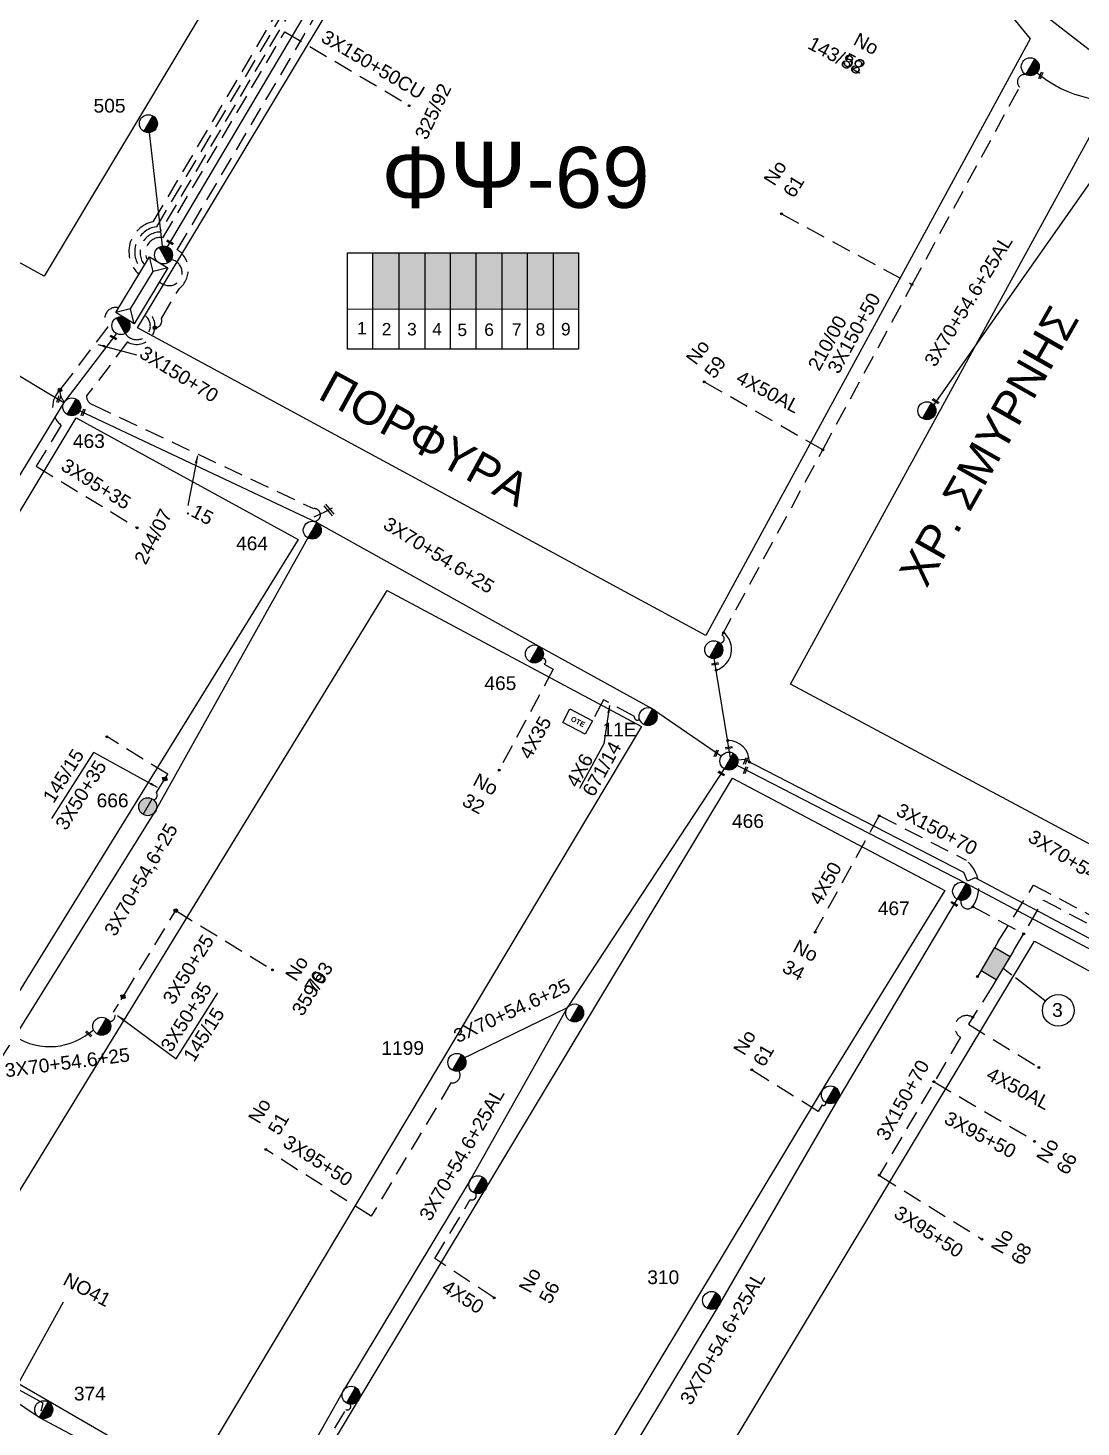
# Model space of a CAD drawing. Header units: millimetres. Extents: x 771 to 3391, y 686 to 1835.
# Drawn here: x 1311.4 to 1449.6, y 1486.2 to 1669.7 of the extents above; entities that cross this region are included whole.
import ezdxf

# ---------------------------------------------------------------- set-up
doc = ezdxf.new("R2010")
doc.units = ezdxf.units.MM
doc.linetypes.add('DASHED', pattern=[19.05, 12.7, -6.35])
for name, color, linetype in [('Link Box 4 Διευθύνσεων', 7, 'Continuous'), ('Pillar OTE', 7, 'Continuous'), ('Άγνωστα', 7, 'Continuous'), ('Γυμνά εναέρια ΧΤ (3Φ)   4x50CU', 7, 'Continuous'), ('Επιγραφές - Σχήματα', 7, 'Continuous'), ('Καλωδια Χ.Τ 3x95+35', 7, 'DASHED'), ('Καλωδια Χ.Τ. 3x50+35', 7, 'Continuous'), ('Καλωδια ΧΤ  3X95+50', 7, 'Continuous'), ('Καλώδια ΧΤ   3x150+50CU', 7, 'DASHED'), ('Καλώδια ΧΤ   3x150+70AL', 7, 'DASHED'), ('Μηχανική τομή', 7, 'Continuous'), ('Στύλος Ξύλινος', 7, 'Continuous'), ('Στύλος Ξύλινος @ 1', 7, 'Continuous'), ('Στύλος ΦΜ', 7, 'Continuous'), ('Στύλος ΦΜ @ 1', 7, 'Continuous'), ('Συνδέσεις', 7, 'Continuous'), ('Συνεστραμμένα ΧΤ   3x70+54.6+25 AL', 7, 'SYN_LINE'), ('Υποσταθμός εναέριος 2 στύλων', 7, 'Continuous'), ('Υποσταθμός πόλεως', 7, 'Continuous'), ('Υπόβαθρο ΔΕΗ', 7, 'Continuous'), ('Υπόγεια Καλώδια Δικτύου ΧΤ   .15', 7, 'DASHED'), ('Υπόγεια καλώδια Παροχών ΧΤ   4x50AL', 7, 'DASHED'), ('Υπόγεια καλώδια Παροχών ΧΤ   4x6', 7, 'DASHED')]:
    doc.layers.add(name, color=color, linetype=linetype)
doc.styles.add('arial', font='arial.ttf')
doc.styles.get("Standard").update_dxf_attribs({"font": 'arial.ttf'})
doc.linetypes.add('SYN_LINE', pattern='A,0.5,-0.0001,["/\\/\\/\\/",Standard,S=0.1,R=0,X=0,Y=-0.05],-0.25', length=0.7501)
doc.dimstyles.new('ISO-25', dxfattribs={"dimtxt": 2.5, "dimasz": 2.5, "dimexe": 1.25, "dimexo": 0.625, "dimtad": 1, "dimtxsty": 'Standard', "dimcen": 2.5, "dimadec": 0, "dimazin": 0, "dimtfac": 1, "dimtmove": 0, "dimatfit": 3, "dimfxl": 1, "dimarcsym": 0})

# ---------------------------------------------------------------- blocks, each defined once
blk = doc.blocks.new('LINK BOX 4 ΑΝΑΧΩΡΗΣΕΩΝ')
at = {"layer": 'Link Box 4 Διευθύνσεων', "ltscale": 40}
blk.add_hatch(color=256, dxfattribs=at).paths.add_polyline_path([(-3.54, 0), (-3.54, -4.67), (3.54, -4.67), (3.54, 0)])
for p, q in [((-3.54, 0), (-5.33, 0)), ((5.33, 0), (3.54, 0)), ((-3.54, -4.67), (-5.33, -4.67)), ((5.33, -4.67), (3.54, -4.67))]:
    blk.add_line(p, q, dxfattribs=at)
blk.add_lwpolyline([(-3.54, -4.67), (-3.54, 0), (3.54, 0), (3.54, -4.67)], close=True, dxfattribs=at)
blk = doc.blocks.new('ΥΠΑΡΧΩΝ ΤΣΙΜΕΝΤΕΝΙΟΣ ΣΤΥΛΟΣ')
at = {"layer": 'Στύλος ΦΜ'}
blk.add_hatch(color=7, dxfattribs=at).paths.add_polyline_path([(-1.29, -2.28, 0.574793), (2.62, 0, 0.268822), (1.3, 2.27)])
at = {"layer": 'Στύλος ΦΜ', "color": 7}
blk.add_line((-1.29, -2.28), (1.3, 2.27), dxfattribs=at)
blk.add_circle((0, 0), 2.62, dxfattribs=at)
at = {"layer": 'Στύλος ΦΜ', "flags": 4}
for tag, p in [('ΑΡΙΘΜΟΣ', (-4.68, 8.05)), ('ΤΥΠΟΣ', (-4.91, 3.03))]:
    blk.add_attdef(tag, p, '', height=4, dxfattribs=at)
blk = doc.blocks.new('ΜΗΧΑΝΙΚΗ ΤΟΜΗ')
at = {"layer": 'Μηχανική τομή', "ltscale": 40}
for p, q in [((-1.89, 0.78), (1.89, 0.78)), ((1.89, 0), (-1.89, 0))]:
    blk.add_line(p, q, dxfattribs=at)
blk = doc.blocks.new('_ΣΥΝΔΕΣΗ')
at = {"layer": 'Συνδέσεις', "linetype": 'SYN_LINE', "ltscale": 40}
blk.add_hatch(color=256, dxfattribs=at).paths.add_polyline_path([(0.5, -0.01, 1), (-0.5, -0.01, 1)])
at = {"layer": 'Συνδέσεις'}
blk.add_circle((0, -0.01), 0.5, dxfattribs=at)
blk = doc.blocks.new('ΥΠΟΣΤΑΘΜΟΣ ΕΝΑΕΡΙΟΣ ΕΠΙ 2 ΣΤΥΛΩΝ')
at = {"layer": 'Υποσταθμός εναέριος 2 στύλων', "linetype": 'Continuous'}
for points in [[(-11.97, -2.11, 0.574793), (-8.45, -0.07, 0.268822), (-9.64, 1.98)], [(9.68, -2.15, 0.574793), (13.19, -0.1, 0.268822), (12.01, 1.95)]]:
    blk.add_hatch(color=256, dxfattribs=at).paths.add_polyline_path(points)
for p, q in [((-11.97, -2.11), (-9.64, 1.98)), ((9.68, -2.15), (12.01, 1.95))]:
    blk.add_line(p, q, dxfattribs=at)
for centre in [(-10.81, -0.07), (10.84, -0.1)]:
    blk.add_circle(centre, 2.36, dxfattribs=at)
at = {"layer": 'Υποσταθμός πόλεως', "linetype": 'Continuous', "ltscale": 40}
blk.add_lwpolyline([(-8.57, 2.82), (8.57, 2.82), (8.57, -2.82), (-8.57, -2.82)], close=True, dxfattribs=at)
for points in [[(-5.75, 0), (-8.57, 2.82)], [(-8.57, -2.82), (-5.75, 0)], [(-5.75, 0), (5.75, 0)], [(5.75, 0), (8.57, 2.82)], [(8.57, -2.82), (5.75, 0)]]:
    blk.add_lwpolyline(points, dxfattribs=at)
at = {"layer": 'Υποσταθμός εναέριος 2 στύλων', "ltscale": 40, "flags": 1}
for tag, p in [('ΜΕΤΑΣΧΗΜΑΤΙΣΜΟΣ', (14.09, 2.51)), ('ΙΣΧΥΣ', (14.07, -0.28)), ('ΑΡΙΘΜΟΣ', (14.19, -3))]:
    blk.add_attdef(tag, p, '', height=1.8, dxfattribs=at)
blk = doc.blocks.new('ΥΠΑΡΧΩΝ ΞΥΛΙΝΟΣ ΣΤΥΛΟΣ')
at = {"layer": 'Στύλος Ξύλινος'}
h = blk.add_hatch(color=7, dxfattribs=at)
h.paths.add_polyline_path([(-2.62, 0, 0.270008), (-1.29, -2.28), (1.3, 2.27, 0.576266)])
h.paths.add_polyline_path([(-1.29, -2.28, 0.574793), (2.62, 0, 0.268822), (1.3, 2.27)])
at = {"layer": 'Στύλος Ξύλινος', "color": 7}
blk.add_line((-1.29, -2.28), (1.3, 2.27), dxfattribs=at)
blk.add_circle((0, 0), 2.62, dxfattribs=at)
at = {"layer": 'Στύλος Ξύλινος', "flags": 4}
for tag, p in [('ΑΡΙΘΜΟΣ', (-4.91, 8.6)), ('ΤΥΠΟΣ', (-4.85, 3.39))]:
    blk.add_attdef(tag, p, '', height=4, dxfattribs=at)
blk = doc.blocks.new('τομή_')
at = {"layer": 'Επιγραφές - Σχήματα'}
for p, q in [((-1.29, -0.22), (0.13, 0.75)), ((-1.08, -0.46), (0.34, 0.51)), ((-0.66, 0.62), (-0.29, -0.37))]:
    blk.add_line(p, q, dxfattribs=at)
blk = doc.blocks.new('PILLAR ΟΤΕ')
at = {"layer": 'Pillar OTE', "ltscale": 40}
blk.add_lwpolyline([(-3.31, 2.02), (3.39, 2.02), (3.39, -1.99), (-3.31, -1.99)], close=True, dxfattribs=at)
at = {"layer": 'Pillar OTE', "insert": (-1.81, 0.71), "char_height": 1.3575, "width": 109.961, "attachment_point": 1}
blk.add_mtext('{\\fArial|b1|i0|c161|p34;OTE}', dxfattribs=at)
blk = doc.blocks.new('TSONTA XT1')
at = {"ltscale": 40}
h = blk.add_hatch(color=256, dxfattribs=at)
h.dxf.hatch_style = 1
h.paths.add_polyline_path([(595.96, 2487.66), (597.07, 2488.77), (595.96, 2489.87), (594.85, 2488.77)])
blk.add_lwpolyline([(594.85, 2488.77), (595.96, 2489.87), (597.07, 2488.77), (595.96, 2487.66)], close=True, dxfattribs=at)

msp = doc.modelspace()

# ---------------------------------------------------------------- hatches: boundary and pattern name
at = {"layer": 'Καλώδια ΧΤ   3x150+50CU', "linetype": 'DASHED', "ltscale": 0.2}
h = msp.add_hatch(color=30, dxfattribs=at)
h.dxf.hatch_style = 1
h.paths.add_polyline_path([(1360.0977, 1640.21971), (1356.65782, 1640.21992), (1356.65736, 1632.85933), (1360.09724, 1632.85599)])
h = msp.add_hatch(color=133, dxfattribs=at)
h.dxf.hatch_style = 1
h.paths.add_polyline_path([(1363.53727, 1640.21949), (1360.0977, 1640.21971), (1360.09724, 1632.85599), (1363.5368, 1632.85265)])
h = msp.add_hatch(color=5, dxfattribs=at)
h.dxf.hatch_style = 1
h.paths.add_polyline_path([(1366.83482, 1640.21929), (1363.53727, 1640.21949), (1363.5368, 1632.85265), (1366.83436, 1632.84945)])
h = msp.add_hatch(color=6, dxfattribs=at)
h.dxf.hatch_style = 1
h.paths.add_polyline_path([(1370.22082, 1640.21908), (1366.83482, 1640.21929), (1366.83436, 1632.84945), (1370.22036, 1632.84616)])
h = msp.add_hatch(color=151, dxfattribs=at)
h.dxf.hatch_style = 1
h.paths.add_polyline_path([(1373.61746, 1640.21886), (1370.22082, 1640.21908), (1370.22036, 1632.84616), (1373.617, 1632.84286)])
h = msp.add_hatch(color=85, dxfattribs=at)
h.dxf.hatch_style = 1
h.paths.add_polyline_path([(1376.95451, 1640.21865), (1373.61746, 1640.21886), (1373.617, 1632.84286), (1376.95405, 1632.83962)])
h = msp.add_hatch(color=1, dxfattribs=at)
h.dxf.hatch_style = 1
h.paths.add_polyline_path([(1380.34289, 1640.21844), (1376.95451, 1640.21865), (1376.95405, 1632.83962), (1380.34243, 1632.83633)])
h = msp.add_hatch(color=2, dxfattribs=at)
h.dxf.hatch_style = 1
h.paths.add_polyline_path([(1383.66299, 1640.21823), (1380.34289, 1640.21844), (1380.34243, 1632.83633), (1383.66253, 1632.83311)])

# ---------------------------------------------------------------- linework, layer by layer
at = {"layer": 'Pillar OTE', "ltscale": 40}
for points in [[(1353.32912, 1627.57984), (1353.32991, 1640.22013), (1383.66299, 1640.21823), (1383.6622, 1627.55048), (1353.32912, 1627.58077)], [(1356.65703, 1627.57745), (1356.65782, 1640.21992)], [(1360.09691, 1627.57401), (1360.0977, 1640.21971)], [(1363.53647, 1627.57058), (1363.53727, 1640.21949)], [(1366.83403, 1627.56729), (1366.83482, 1640.21929)], [(1370.22003, 1627.56391), (1370.22082, 1640.21908)], [(1373.61667, 1627.56051), (1373.61746, 1640.21886)], [(1376.95372, 1627.55718), (1376.95451, 1640.21865)], [(1380.3421, 1627.5538), (1380.34289, 1640.21844)], [(1353.32945, 1632.86257), (1383.66253, 1632.83311)]]:
    msp.add_lwpolyline(points, dxfattribs=at)
at = {"layer": 'Άγνωστα', "color": 6, "linetype": 'Continuous', "ltscale": 0.2}
msp.add_lwpolyline([(1329.03806, 1641.09328), (1327.18951, 1657.15556)], dxfattribs=at)
at = {"layer": 'Άγνωστα', "color": 62, "linetype": 'DASHED', "ltscale": 0.2}
msp.add_lwpolyline([(1410.27692, 1645.32803), (1427.44091, 1636.03729)], dxfattribs=at)
at = {"layer": 'Άγνωστα', "color": 85, "linetype": 'DASHED', "ltscale": 0.2}
for points in [[(1378.86578, 1586.97759, -0.906121828), (1379.11842, 1586.238), (1380.31498, 1585.59847), (1373.26731, 1572.41236)], [(1327.8832, 1568.42376, 0.508272363), (1328.23745, 1569.38308), (1329.16919, 1570.89063)]]:
    msp.add_lwpolyline(points, format="xyb", dxfattribs=at)
for points in [[(1329.49308, 1571.41469), (1329.72536, 1571.79052), (1321.71967, 1576.73844)], [(1324.04452, 1542.90674), (1330.78518, 1553.90884)]]:
    msp.add_lwpolyline(points, dxfattribs=at)
at = {"layer": 'Άγνωστα', "color": 173, "linetype": 'DASHED', "ltscale": 0.2}
msp.add_lwpolyline([(1416.11726, 1528.71466, -0.712393323), (1415.64843, 1528.40944), (1415.10004, 1527.5357), (1415.10004, 1527.5357), (1415.10004, 1527.5357), (1406.44969, 1532.96499)], format="xyb", dxfattribs=at)
at = {"layer": 'Άγνωστα', "color": 5}
msp.add_lwpolyline([(1313.09228, 1488.26815), (1313.37552, 1489.26442), (1309.79062, 1491.24016), (1316.03643, 1502.55584)], dxfattribs=at)
at = {"layer": 'Γυμνά εναέρια ΧΤ (3Φ)   4x50CU', "color": 62, "linetype": 'Continuous', "ltscale": 0.2}
msp.add_arc((1454.0061, 1676.04135), 15.89371, 225.9239339, 282.5961615, dxfattribs=at)
at = {"layer": 'Καλωδια Χ.Τ 3x95+35', "color": 85, "linetype": 'DASHED', "ltscale": 0.2}
msp.add_lwpolyline([(1315.56928, 1622.21117, 0.445125789), (1315.74206, 1617.5798), (1312.46685, 1612.19917), (1325.69948, 1604.14442)], format="xyb", dxfattribs=at)
at = {"layer": 'Καλωδια Χ.Τ. 3x50+35', "color": 85, "linetype": 'DASHED', "ltscale": 0.2}
msp.add_lwpolyline([(1330.78518, 1553.90884), (1343.46271, 1546.14169)], dxfattribs=at)
at = {"layer": 'Καλωδια Χ.Τ. 3x50+35', "color": 85, "linetype": 'DASHED', "ltscale": 0.1}
msp.add_lwpolyline([(1322.06211, 1539.35951, 0.6757425), (1322.6121, 1540.56875), (1323.68487, 1542.32767)], format="xyb", dxfattribs=at)
at = {"layer": 'Καλωδια ΧΤ  3X95+50', "color": 6, "linetype": 'DASHED', "ltscale": 0.2}
msp.add_lwpolyline([(1367.3124, 1533.34228, -0.954074463), (1366.89914, 1531.30417), (1356.44113, 1513.80666), (1356.44113, 1513.80666), (1356.44113, 1513.80666), (1342.59155, 1522.56695)], format="xyb", dxfattribs=at)
at = {"layer": 'Καλωδια ΧΤ  3X95+50', "color": 30, "linetype": 'DASHED', "ltscale": 0.2}
for points in [[(1430.34173, 1531.4235), (1443.46191, 1523.72807)], [(1423.15143, 1519.14232), (1436.60524, 1510.80496)]]:
    msp.add_lwpolyline(points, dxfattribs=at)
at = {"layer": 'Καλώδια ΧΤ   3x150+50CU', "color": 30, "linetype": 'DASHED', "ltscale": 0.2}
for points in [[(1325.94679, 1637.38505, -0.61295473), (1327.83576, 1644.29424), (1347.03405, 1676.7445), (1368.83004, 1713.47858, -0.624417224), (1375.4528, 1716.67532), (1380.74791, 1725.60321), (1348.31098, 1744.13674), (1354.88948, 1755.65026)], [(1438.74191, 1549.83284), (1443.38537, 1557.26417), (1471.64865, 1542.24703), (1490.7922, 1532.07548, -0.370537747), (1491.06001, 1527.77497)]]:
    msp.add_lwpolyline(points, format="xyb", dxfattribs=at)
at = {"layer": 'Καλώδια ΧΤ   3x150+50CU', "color": 5, "linetype": 'DASHED', "ltscale": 0.2}
msp.add_lwpolyline([(1326.32688, 1638.0173, -0.614722169), (1328.28383, 1643.63691), (1347.65379, 1676.37732), (1369.55468, 1713.28819, -0.736270812), (1375.59905, 1715.50981), (1381.74687, 1725.87542), (1415.73434, 1705.7175), (1422.96674, 1717.83433)], format="xyb", dxfattribs=at)
at = {"layer": 'Καλώδια ΧΤ   3x150+50CU', "color": 133, "linetype": 'DASHED', "ltscale": 0.2}
msp.add_lwpolyline([(1423.81499, 1717.52438), (1416.07992, 1704.67503), (1381.99898, 1724.88838), (1375.52399, 1713.97116, 0.967531453), (1370.29247, 1713.11998), (1348.27353, 1676.01013), (1328.70897, 1642.94079, 0.625508357), (1326.68436, 1638.61196)], format="xyb", dxfattribs=at)
at = {"layer": 'Καλώδια ΧΤ   3x150+50CU', "color": 151, "linetype": 'DASHED', "ltscale": 0.2}
msp.add_lwpolyline([(1328.04874, 1630.38312, 0.521641983), (1328.88902, 1631.59628), (1331.25615, 1635.53386, 0.511929817), (1330.98131, 1640.62145), (1349.34549, 1671.68313, 0.765309636), (1352.3368, 1676.73446), (1373.13417, 1711.7855, 0.855052066), (1376.26174, 1714.1431), (1404.55697, 1699.47352, -0.405453464), (1404.66379, 1698.50094), (1407.86911, 1696.83822), (1427.94538, 1685.74415), (1420.49593, 1671.82877)], format="xyb", dxfattribs=at)
at = {"layer": 'Καλώδια ΧΤ   3x150+50CU', "color": 1, "linetype": 'DASHED', "ltscale": 0.2}
msp.add_lwpolyline([(1327.08467, 1639.27784, -0.646004002), (1329.10097, 1642.18867), (1345.09048, 1669.21522), (1361.29432, 1659.62867)], format="xyb", dxfattribs=at)
at = {"layer": 'Καλώδια ΧΤ   3x150+50CU', "color": 62, "linetype": 'DASHED', "ltscale": 0.2}
msp.add_lwpolyline([(1402.19662, 1589.0041, 0.794839814), (1402.48403, 1590.03718), (1415.70619, 1614.35823), (1427.44091, 1636.03729), (1441.53203, 1661.95673, -0.714804111), (1442.36694, 1663.59986)], format="xyb", dxfattribs=at)
at = {"layer": 'Καλώδια ΧΤ   3x150+50CU', "color": 173, "linetype": 'DASHED', "ltscale": 0.2}
msp.add_lwpolyline([(1440.74814, 1548.64009), (1444.70056, 1555.28817), (1470.41468, 1541.62547), (1488.91612, 1531.79509, -0.390319631), (1489.87862, 1528.42751)], format="xyb", dxfattribs=at)
at = {"layer": 'Καλώδια ΧΤ   3x150+50CU', "color": 6, "linetype": 'DASHED', "ltscale": 0.2}
msp.add_lwpolyline([(1361.58962, 1470.66566), (1347.72063, 1479.46239), (1347.72063, 1479.46239), (1347.72063, 1479.46239), (1353.11538, 1488.42866, 0.757277891), (1353.66673, 1489.15322)], format="xyb", dxfattribs=at)
msp.add_arc((1329.88852, 1637.62216), 1.71928, 224.1336105, 80.1717165, dxfattribs=at)
at = {"layer": 'Καλώδια ΧΤ   3x150+50CU', "color": 2, "linetype": 'DASHED', "ltscale": 0.2}
msp.add_arc((1325.66092, 1630.59701), 1.78365, 212.7850509, 52.1435885, dxfattribs=at)
at = {"layer": 'Καλώδια ΧΤ   3x150+50CU', "color": 173, "linetype": 'DASHED', "ltscale": 0.2}
msp.add_arc((1434.70943, 1555.01743), 0.87641, 163.0091098, 318.8617974, dxfattribs=at)
at = {"layer": 'Καλώδια ΧΤ   3x150+70AL', "color": 85, "linetype": 'DASHED', "ltscale": 0.2}
msp.add_lwpolyline([(1323.3185, 1633.01305, 0.747947297), (1321.86423, 1630.49369), (1315.56928, 1622.21117, 0.216711127), (1316.16139, 1620.68655)], format="xyb", dxfattribs=at)
at = {"layer": 'Καλώδια ΧΤ   3x150+70AL', "color": 173, "linetype": 'DASHED', "ltscale": 0.2}
msp.add_lwpolyline([(1423.10308, 1566.39817), (1434.52096, 1560.51375, -0.39924724), (1435.36948, 1554.44086), (1442.07776, 1550.87654)], format="xyb", dxfattribs=at)
at = {"layer": 'Καλώδια ΧΤ   3x150+70AL', "color": 30, "linetype": 'DASHED', "ltscale": 0.2}
msp.add_lwpolyline([(1435.39601, 1539.90181, 1.013803511), (1433.79916, 1537.29279), (1433.79916, 1537.29279), (1433.79916, 1537.29279), (1433.79916, 1537.29279), (1433.79916, 1537.29279), (1423.11905, 1519.16239), (1423.15143, 1519.14232)], format="xyb", dxfattribs=at)
at = {"layer": 'Συνεστραμμένα ΧΤ   3x70+54.6+25 AL', "color": 6, "linetype": 'SYN_LINE', "ltscale": 20}
for points in [[(1329.67491, 1640.98857), (1349.71746, 1674.86626), (1372.58825, 1713.45209)], [(1470.00615, 1538.61571), (1434.5181, 1557.4716), (1403.38328, 1573.51752)], [(1402.76745, 1572.51349), (1382.16986, 1541.14116), (1369.41783, 1518.53201), (1352.77867, 1490.94145), (1342.59893, 1472.90265)], [(1382.16986, 1541.14116), (1368.22951, 1534.3715)]]:
    msp.add_lwpolyline(points, dxfattribs=at)
at = {"layer": 'Συνεστραμμένα ΧΤ   3x70+54.6+25 AL', "color": 62, "linetype": 'SYN_LINE', "ltscale": 20}
for points in [[(1457.83956, 1661.28343), (1428.95266, 1683.67487), (1407.02, 1695.79802), (1372.68172, 1713.61605)], [(1470.12218, 1538.55406), (1469.99781, 1539.99237), (1435.72245, 1558.20391), (1434.71227, 1557.76975), (1434.23178, 1558.88775), (1405.43533, 1573.72854), (1403.38328, 1573.51752)]]:
    msp.add_lwpolyline(points, dxfattribs=at)
at = {"layer": 'Συνεστραμμένα ΧΤ   3x70+54.6+25 AL', "color": 1, "ltscale": 20}
msp.add_lwpolyline([(1430.05395, 1619.92928), (1458.74202, 1660.67641)], dxfattribs=at)
at = {"layer": 'Συνεστραμμένα ΧΤ   3x70+54.6+25 AL', "color": 2, "ltscale": 15}
for points in [[(1265.50843, 1647.03461), (1275.38428, 1643.5794), (1290.72529, 1635.79739), (1316.09165, 1620.57576)], [(1322.98319, 1629.64325), (1316.09165, 1620.57576)]]:
    msp.add_lwpolyline(points, dxfattribs=at)
at = {"layer": 'Συνεστραμμένα ΧΤ   3x70+54.6+25 AL', "color": 2, "ltscale": 20}
msp.add_lwpolyline([(1316.29565, 1620.84419), (1316.09165, 1620.57576), (1298.38273, 1591.48297), (1286.87894, 1572.17764), (1273.18471, 1549.54589), (1259.22435, 1525.12986)], dxfattribs=at)
at = {"layer": 'Συνεστραμμένα ΧΤ   3x70+54.6+25 AL', "color": 85, "linetype": 'SYN_LINE', "ltscale": 20}
for points in [[(1318.17221, 1619.47219), (1349.28621, 1604.84019), (1378.43815, 1588.59997), (1393.3677, 1580.38493)], [(1288.95416, 1505.05184), (1309.68392, 1537.38188), (1328.09021, 1566.89703), (1348.50627, 1603.47206)]]:
    msp.add_lwpolyline(points, dxfattribs=at)
at = {"layer": 'Συνεστραμμένα ΧΤ   3x70+54.6+25 AL', "color": 62, "linetype": 'SYN_LINE', "ltscale": 15}
msp.add_lwpolyline([(1403.60759, 1573.911), (1401.37133, 1587.55042)], dxfattribs=at)
at = {"layer": 'Συνεστραμμένα ΧΤ   3x70+54.6+25 AL', "color": 85, "linetype": 'SYN_LINE', "ltscale": 8}
msp.add_lwpolyline([(1393.3677, 1580.38493), (1402.40967, 1574.18487)], dxfattribs=at)
at = {"layer": 'Συνεστραμμένα ΧΤ   3x70+54.6+25 AL', "color": 173, "linetype": 'SYN_LINE', "ltscale": 20}
msp.add_lwpolyline([(1433.33355, 1555.43564), (1417.54564, 1528.92112), (1401.93686, 1501.92342), (1388.47101, 1479.50699), (1373.05228, 1454.45157)], dxfattribs=at)
at = {"layer": 'Συνεστραμμένα ΧΤ   3x70+54.6+25 AL', "color": 151, "linetype": 'SYN_LINE', "ltscale": 20}
msp.add_lwpolyline([(1371.81122, 1453.94874), (1342.02236, 1471.87564), (1312.86728, 1487.40427), (1288.46484, 1503.79229)], dxfattribs=at)
at = {"layer": 'Συνεστραμμένα ΧΤ   3x70+54.6+25 AL', "color": 85, "linetype": 'SYN_LINE', "ltscale": 8}
msp.add_arc((1314.24143, 1544.59327), 8.53083, 237.7075865, 312.2570884, dxfattribs=at)
at = {"layer": 'Υπόβαθρο ΔΕΗ'}
for points in [[(1282.75226, 1654.03543), (1332.65157, 1735.28065), (1362.16837, 1718.31089), (1313.48691, 1637.14123), (1282.75226, 1654.03543)], [(1325.76263, 1630.35368), (1374.49078, 1711.41011), (1437.0363, 1675.55359), (1442.91252, 1668.29517), (1400.34033, 1589.98721), (1325.76263, 1630.35368)], [(1411.48434, 1583.63505), (1454.58698, 1662.40608), (1527.04956, 1576.23898), (1502.941, 1534.72826), (1411.48434, 1583.63505)], [(1261.38726, 1524.90277), (1317.70395, 1618.55191), (1346.8363, 1602.60117), (1287.21164, 1506.12906), (1261.38726, 1524.90277)], [(1350.37336, 1606.23204), (1348.92568, 1605.51674)], [(1358.539, 1595.90197), (1391.89977, 1578.07141), (1332.59663, 1478.85015), (1298.77731, 1498.3591), (1358.539, 1595.90197)], [(1386.9755, 1575.78883), (1383.75519, 1569.92801)], [(1314.53089, 1565.99524), (1320.02833, 1574.64248)], [(1344.08814, 1471.93386), (1403.87324, 1571.29893), (1431.74304, 1556.53891), (1416.00965, 1531.05788), (1370.91237, 1456.05286), (1344.08814, 1471.93386)], [(1382.71298, 1448.83635), (1443.47759, 1549.89527), (1495.13343, 1521.80768), (1435.34774, 1418.00605), (1382.71493, 1448.83521)], [(1439.38666, 1546.35004), (1440.52922, 1545.47564)], [(1440.99614, 1545.1183), (1444.95951, 1542.08511)], [(1330.81217, 1534.45505), (1336.30961, 1543.1023)]]:
    msp.add_lwpolyline(points, dxfattribs=at)
msp.add_circle((1446.61219, 1540.8203), 2.08113, dxfattribs=at)
for centre, radius, start, end in [((1400.88742, 1588.19173), 2.85088, 286.8447521, 50.9336543), ((1403.20544, 1573.35953), 2.88129, 0.6641826, 89.5988381)]:
    msp.add_arc(centre, radius, start, end, dxfattribs=at)
at = {"layer": 'Υπόγεια Καλώδια Δικτύου ΧΤ   .15', "color": 151, "linetype": 'DASHED', "ltscale": 0.2}
msp.add_lwpolyline([(1327.13215, 1632.48987, -0.933976987), (1324.46095, 1628.52157), (1319.07986, 1621.44124, 0.355273104), (1319.91917, 1620.26838), (1348.85921, 1606.65873, -1), (1348.99536, 1604.97696)], format="xyb", dxfattribs=at)
at = {"layer": 'Υπόγεια καλώδια Παροχών ΧΤ   4x50AL', "color": 62, "ltscale": 0.2}
msp.add_lwpolyline([(1415.70619, 1614.35823), (1400.15945, 1623.28369)], dxfattribs=at)
at = {"layer": 'Υπόγεια καλώδια Παροχών ΧΤ   4x50AL', "color": 173, "ltscale": 0.2}
msp.add_lwpolyline([(1423.10308, 1566.39817), (1414.67567, 1551.12257)], dxfattribs=at)
at = {"layer": 'Υπόγεια καλώδια Παροχών ΧΤ   4x50AL', "color": 30, "ltscale": 0.2}
msp.add_lwpolyline([(1438.02518, 1544.06), (1434.81953, 1538.99008), (1444.04005, 1533.34279)], dxfattribs=at)
at = {"layer": 'Υπόγεια καλώδια Παροχών ΧΤ   4x50AL', "color": 6, "linetype": 'DASHED', "ltscale": 0.2}
msp.add_lwpolyline([(1372.5709, 1503.09935), (1364.78503, 1508.25652), (1364.78503, 1508.25652), (1364.78503, 1508.25652), (1369.43974, 1515.99282, 0.721096009), (1370.14202, 1516.80868)], format="xyb", dxfattribs=at)
at = {"layer": 'Υπόγεια καλώδια Παροχών ΧΤ   4x6', "color": 85, "linetype": 'DASHED', "ltscale": 0.2}
msp.add_lwpolyline([(1391.65699, 1579.01494, -0.746669982), (1390.97773, 1579.39395), (1386.93616, 1581.55408), (1385.47995, 1578.82952)], format="xyb", dxfattribs=at)

# ---------------------------------------------------------------- block references
at = {"layer": 'Link Box 4 Διευθύνσεων', "xscale": 0.4999999999999999, "yscale": 0.4999999999999999, "zscale": 0.4999999999999999, "rotation": 59.26766363347113}
msp.add_blockref('LINK BOX 4 ΑΝΑΧΩΡΗΣΕΩΝ', (1437.38043, 1547.54279), dxfattribs=at)
at = {"layer": 'Pillar OTE', "xscale": 0.5, "yscale": 0.5, "zscale": 0.5, "rotation": 332.1595102470665}
msp.add_blockref('PILLAR ΟΤΕ', (1383.50085, 1578.70611), dxfattribs=at)
at = {"layer": 'Επιγραφές - Σχήματα', "rotation": 275.9596843360779}
msp.add_blockref('τομή_', (1350.7694, 1605.97761), dxfattribs=at)
at = {"layer": 'Μηχανική τομή'}
for p, xscale, yscale, zscale, rotation in [((1444.40549, 1663.44255), 0.249999999999919, 0.249999999999919, 0.249999999999919, 68.45138536945211), ((1329.98245, 1641.50369), 0.2500000000002005, 0.2500000000002005, 0.2500000000002005, 331.5446991727721), ((1322.553, 1629.02824), 0.2500000000002005, 0.2500000000002005, 0.2500000000002005, 331.5446991727721), ((1315.50414, 1620.96537), 0.249999999999919, 0.249999999999919, 0.249999999999919, 68.45138536945211), ((1430.47013, 1620.65903), 0.249999999999919, 0.249999999999919, 0.249999999999919, 327.1645484662421), ((1318.73057, 1619.22323), 0.249999999999919, 0.249999999999919, 0.249999999999919, 68.45138536945211), ((1401.59706, 1586.17285), 0.249999999999919, 0.249999999999919, 0.249999999999919, 9.36315556123286), ((1401.80576, 1574.50914), 0.249999999999919, 0.249999999999919, 0.249999999999919, 68.45138536945211), ((1403.38677, 1575.18318), 0.249999999999919, 0.249999999999919, 0.249999999999919, 9.363155561232862), ((1405.67454, 1573.49883), 0.249999999999919, 0.249999999999919, 0.249999999999919, 68.45138536945211), ((1402.33841, 1571.82548), 0.25, 0.25, 0.25, 327.7252172787099), ((1405.63768, 1572.28247), 0.249999999999919, 0.249999999999919, 0.249999999999919, 68.45138536945211), ((1432.91504, 1554.70492), 0.25, 0.25, 0.25, 327.7252172787099), ((1319.4206, 1537.81453), 0.249999999999919, 0.249999999999919, 0.249999999999919, 136.9027707389124)]:
    msp.add_blockref('ΜΗΧΑΝΙΚΗ ΤΟΜΗ', p, dxfattribs=dict(at, xscale=xscale, yscale=yscale, zscale=zscale, rotation=rotation))
at = {"layer": 'Στύλος Ξύλινος @ 1', "ltscale": 40}
ref = msp.add_blockref('ΥΠΑΡΧΩΝ ΞΥΛΙΝΟΣ ΣΤΥΛΟΣ', (1327.10388, 1567.54069), dxfattribs=dict(at, xscale=0.4499999999998181, yscale=0.4499999999998181, zscale=0.4499999999998181))
ref.add_attrib('ΤΥΠΟΣ', '666', (1320.39031, 1567.46574), dxfattribs={"layer": 'Στύλος Ξύλινος', "height": 1.8, "flags": 4})
at = {"layer": 'Στύλος ΦΜ @ 1', "ltscale": 40, "xscale": 0.4499999999998181, "yscale": 0.4499999999998181, "zscale": 0.4499999999998181}
for p in [(1442.94797, 1664.62433), (1429.37256, 1619.4985), (1401.39839, 1588.13809), (1383.14155, 1540.4756), (1321.0652, 1538.73237), (1416.69829, 1529.73913), (1370.44059, 1517.94798), (1353.78241, 1490.32529)]:
    msp.add_blockref('ΥΠΑΡΧΩΝ ΤΣΙΜΕΝΤΕΝΙΟΣ ΣΤΥΛΟΣ', p, dxfattribs=at)
at = {"layer": 'Στύλος ΦΜ @ 1', "ltscale": 40}
ref = msp.add_blockref('ΥΠΑΡΧΩΝ ΤΣΙΜΕΝΤΕΝΙΟΣ ΣΤΥΛΟΣ', (1327.18725, 1657.15685), dxfattribs=dict(at, xscale=0.4499999999998181, yscale=0.4499999999998181, zscale=0.4499999999998181))
ref.add_attrib('ΤΥΠΟΣ', '505', (1319.9912, 1658.61181), dxfattribs={"layer": 'Στύλος ΦΜ', "height": 1.8, "flags": 4})
ref = msp.add_blockref('ΥΠΑΡΧΩΝ ΤΣΙΜΕΝΤΕΝΙΟΣ ΣΤΥΛΟΣ', (1317.12168, 1620.00465), dxfattribs=dict(at, xscale=0.4499999999998181, yscale=0.4499999999998181, zscale=0.4499999999998181))
ref.add_attrib('ΤΥΠΟΣ', '463', (1317.27422, 1614.60802), dxfattribs={"layer": 'Στύλος ΦΜ', "height": 1.8, "flags": 4})
ref = msp.add_blockref('ΥΠΑΡΧΩΝ ΤΣΙΜΕΝΤΕΝΙΟΣ ΣΤΥΛΟΣ', (1348.70065, 1603.8183), dxfattribs=dict(at, xscale=0.4499999999998181, yscale=0.4499999999998181, zscale=0.4499999999998181))
ref.add_attrib('ΤΥΠΟΣ', '464', (1338.69801, 1601.19042), dxfattribs={"layer": 'Στύλος ΦΜ', "height": 1.8, "flags": 4})
ref = msp.add_blockref('ΥΠΑΡΧΩΝ ΤΣΙΜΕΝΤΕΝΙΟΣ ΣΤΥΛΟΣ', (1377.85259, 1587.57808), dxfattribs=dict(at, xscale=0.4499999999998181, yscale=0.4499999999998181, zscale=0.4499999999998181))
ref.add_attrib('ΤΥΠΟΣ', '465', (1371.29091, 1582.8509), dxfattribs={"layer": 'Στύλος ΦΜ', "height": 1.8, "flags": 4})
ref = msp.add_blockref('ΥΠΑΡΧΩΝ ΤΣΙΜΕΝΤΕΝΙΟΣ ΣΤΥΛΟΣ', (1392.78214, 1579.36304), dxfattribs=dict(at, xscale=0.4499999999998181, yscale=0.4499999999998181, zscale=0.4499999999998181))
ref.add_attrib('ΤΥΠΟΣ', '11Ε', (1386.79347, 1576.75869), dxfattribs={"layer": 'Στύλος ΦΜ', "height": 1.8, "flags": 4})
ref = msp.add_blockref('ΥΠΑΡΧΩΝ ΤΣΙΜΕΝΤΕΝΙΟΣ ΣΤΥΛΟΣ', (1403.38102, 1573.51881), dxfattribs=dict(at, xscale=0.4499999999998181, yscale=0.4499999999998181, zscale=0.4499999999998181))
ref.add_attrib('ΤΥΠΟΣ', '466', (1403.787, 1564.75296), dxfattribs={"layer": 'Στύλος ΦΜ', "height": 1.8, "flags": 4})
ref = msp.add_blockref('ΥΠΑΡΧΩΝ ΤΣΙΜΕΝΤΕΝΙΟΣ ΣΤΥΛΟΣ', (1433.93254, 1556.44971), dxfattribs=dict(at, xscale=0.4499999999998181, yscale=0.4499999999998181, zscale=0.4499999999998181))
ref.add_attrib('ΤΥΠΟΣ', '467', (1422.93006, 1553.30958), dxfattribs={"layer": 'Στύλος ΦΜ', "height": 1.8, "flags": 4})
ref = msp.add_blockref('ΥΠΑΡΧΩΝ ΤΣΙΜΕΝΤΕΝΙΟΣ ΣΤΥΛΟΣ', (1367.68479, 1534.00075), dxfattribs=dict(at, xscale=0.4499999999998181, yscale=0.4499999999998181, zscale=0.4499999999998181))
ref.add_attrib('ΤΥΠΟΣ', '1199', (1357.76887, 1534.97543), dxfattribs={"layer": 'Στύλος ΦΜ', "height": 1.8, "flags": 4})
ref = msp.add_blockref('ΥΠΑΡΧΩΝ ΤΣΙΜΕΝΤΕΝΙΟΣ ΣΤΥΛΟΣ', (1401.10481, 1502.75699), dxfattribs=dict(at, xscale=0.4499999999998181, yscale=0.4499999999998181, zscale=0.4499999999998181))
ref.add_attrib('ΤΥΠΟΣ', '310', (1392.66852, 1504.90724), dxfattribs={"layer": 'Στύλος ΦΜ', "height": 1.8, "flags": 4})
ref = msp.add_blockref('ΥΠΑΡΧΩΝ ΤΣΙΜΕΝΤΕΝΙΟΣ ΣΤΥΛΟΣ', (1313.44832, 1488.42874), dxfattribs=dict(at, xscale=0.4499999999998181, yscale=0.4499999999998181, zscale=0.4499999999998181))
ref.add_attrib('ΤΥΠΟΣ', '374', (1317.4029, 1489.63625), dxfattribs={"layer": 'Στύλος ΦΜ', "height": 1.8, "flags": 4})
at = {"layer": 'Συνδέσεις'}
for p, xscale, yscale, zscale in [((1361.42318, 1659.51707), 0.25, 0.25, 0.25), ((1410.27692, 1645.32803), 0.25, 0.25, 0.25), ((1427.41719, 1636.04542), 0.25, 0.25, 0.25), ((1328.04874, 1630.38312), 0.4777242751394019, 0.4777242751394019, 0.4777242751394019), ((1400.15945, 1623.28369), 0.25, 0.25, 0.25), ((1315.56928, 1622.21117), 0.4777242751394019, 0.4777242751394019, 0.4777242751394019), ((1415.70631, 1614.35349), 0.25, 0.25, 0.25), ((1325.69948, 1604.14442), 0.25, 0.25, 0.25), ((1402.68964, 1590.36967), 0.25, 0.25, 0.25), ((1401.71355, 1585.46317), 0.25, 0.25, 0.25), ((1321.73676, 1576.72789), 0.25, 0.25, 0.25), ((1403.22561, 1576.24075), 0.25, 0.25, 0.25), ((1406.08654, 1573.39293), 0.25, 0.25, 0.25), ((1373.23354, 1572.34917), 0.25, 0.25, 0.25), ((1423.11158, 1566.34103), 0.25, 0.25, 0.25), ((1330.78518, 1553.90884), 0.4777242751394019, 0.4777242751394019, 0.4777242751394019), ((1435.40582, 1554.41795), 0.25, 0.25, 0.25), ((1414.69586, 1551.09608), 0.25, 0.25, 0.25), ((1442.07603, 1550.85064), 0.25, 0.25, 0.25), ((1343.46271, 1546.14169), 0.25, 0.25, 0.25), ((1436.01895, 1545.25274), 0.25, 0.25, 0.25), ((1435.38871, 1539.93206), 0.25, 0.25, 0.25), ((1406.37984, 1533.01134), 0.25, 0.25, 0.25), ((1444.05277, 1533.335), 0.25, 0.25, 0.25), ((1430.2968, 1531.46633), 0.25, 0.25, 0.25), ((1443.49288, 1523.63618), 0.25, 0.25, 0.25), ((1342.59155, 1522.56695), 0.25, 0.25, 0.25), ((1423.12552, 1519.19048), 0.25, 0.25, 0.25), ((1436.58636, 1510.79627), 0.25, 0.25, 0.25), ((1372.5709, 1503.09935), 0.25, 0.25, 0.25)]:
    msp.add_blockref('_ΣΥΝΔΕΣΗ', p, dxfattribs=dict(at, xscale=xscale, yscale=yscale, zscale=zscale))
at = {"layer": 'Συνδέσεις', "xscale": 0.3075184835441075, "yscale": 0.3075184835441075, "zscale": 0.3075184835441075, "rotation": 58.38154195401268}
for p in [(1885.00003, 1013.87914), (1879.51571, 985.31617)]:
    msp.add_blockref('TSONTA XT1', p, dxfattribs=at)
at = {"layer": 'Υποσταθμός εναέριος 2 στύλων', "xscale": 0.5, "yscale": 0.5, "zscale": 0.5, "rotation": 58.98726035968862}
msp.add_blockref('ΥΠΟΣΤΑΘΜΟΣ ΕΝΑΕΡΙΟΣ ΕΠΙ 2 ΣΤΥΛΩΝ', (1326.33857, 1635.30459), dxfattribs=at)

# ---------------------------------------------------------------- texts
at = {"ltscale": 40, "char_height": 4, "attachment_point": 1, "style": 'arial'}
for s, insert, width, rotation in [('{\\H1.083x;ΧΡ. ΣΜΥΡΝΗΣ}', (1425.55569, 1598.24441), 64.8866414, 60.4197634), ('{\\H1.083x;ΠOPΦYPA}', (1351.33847, 1624.97817), 67.4273804, 331.3204795)]:
    msp.add_mtext(s, dxfattribs=dict(at, insert=insert, width=width, rotation=rotation))
at = {"ltscale": 30, "char_height": 1.63441, "width": 11.2572904, "attachment_point": 1}
for s, insert in [('1', (1354.57528, 1631.14117)), ('2', (1357.81375, 1631.0077)), ('3', (1361.14433, 1631.0077)), ('4', (1364.44784, 1631.0077)), ('5', (1367.75135, 1630.92653)), ('6', (1371.27148, 1630.95359)), ('7', (1374.89993, 1630.95359)), ('8', (1378.01388, 1630.98065)), ('9', (1381.34447, 1631.0077))]:
    msp.add_mtext(s, dxfattribs=dict(at, insert=insert))
at = {"layer": 'Άγνωστα', "color": 7, "char_height": 1.8, "attachment_point": 1}
for s, gutter_width, insert, rotation in [('3X150+50CU', 12.5, (1350.62056, 1669.556), 329.3303722), ('143/88', 12.5, (1414.42846, 1668.6871), 332.0897021), ('325/92', 12.5, (1362.08037, 1655.68454), 64.5420398), ('3X150+50', 12.5, (1416.21922, 1625.06428), 61.1402054), ('210/00', 12.5, (1413.65526, 1625.44865), 61.1402054), ('3X150+70', 12.5, (1326.80226, 1628.11734), 328.042606), ('3X95+35', 12.5, (1316.5107, 1613.34911), 327.953492), ('244/07', 12.5, (1325.23283, 1599.98023), 62.6809239), ('.15', 1.71345, (1332.85217, 1607.64085), 332.0897021), ('3X70+54.6+25', 12.5, (1358.80339, 1605.67977), 328.042606), ('4X35', 12.5, (1375.75403, 1574.474), 61.0469438), ('145/15', 12.5, (1313.21186, 1568.83042), 57.7363322), ('671/14', 12.5, (1384.055, 1569.57813), 61.0469438), ('3X50+35', 12.5, (1314.86176, 1565.26959), 57.7363322), ('4X6', 12.5, (1381.90937, 1570.79987), 61.0469438), ('3X150+70', 12.5, (1426.01558, 1568.09877), 332.0897021), ('3X70+54,6+25', 12.5, (1321.27678, 1551.30231), 59.8533125), ('3X70+54,6+25', 12.5, (1443.43621, 1564.63178), 328.042606), ('4X50', 12.5, (1413.83282, 1555.37401), 60.7638621), ('3X50+25', 12.5, (1328.94631, 1542.39886), 57.7363322), ('359/93', 1.82404, (1345.88743, 1540.88869), 57.7363322), ('3X50+35', 12.5, (1328.66925, 1536.17303), 57.7363322), ('3X70+54.6+25', 12.5, (1367.02467, 1538.13943), 24.8157999), ('145/15', 12.5, (1331.64954, 1534.88691), 57.7363322), ('3X70+54.6+25', 12.5, (1308.24569, 1533.81199), 7.3744208), ('3X150+70', 12.5, (1422.61583, 1524.43663), 60.9868747), ('3X95+50', 12.5, (1432.33482, 1527.67435), 332.0897021), ('3X95+50', 12.5, (1345.65688, 1524.58681), 327.5180327), ('3X95+50', 12.5, (1425.87014, 1515.3097), 326.8980617), ('NO41', 12.5, (1316.67342, 1506.50539), 332.0897021), ('4X50', 12.5, (1366.51421, 1505.60255), 327.1224518)]:
    msp.add_mtext_dynamic_manual_height_columns(s, width=1.8, gutter_width=gutter_width, heights=[0.04535], dxfattribs=dict(at, insert=insert, rotation=rotation))
at = {"layer": 'Άγνωστα', "color": 7}
note = msp.add_mtext_dynamic_manual_height_columns('No ', width=1.8, gutter_width=2.04827, heights=[0.04535, 0], dxfattribs=dict(at, insert=(1417.01907, 1670.9882), char_height=1.8, attachment_point=1, rotation=332.0897021))
for column, words in zip(note.columns.linked_columns, ['52']):
    column.text = words
note = msp.add_mtext_dynamic_manual_height_columns('No ', width=1.8, gutter_width=1.97128, heights=[0.04535, 0], dxfattribs=dict(at, insert=(1405.83538, 1646.62753), char_height=1.8, attachment_point=1, rotation=57.9703667))
for column, words in zip(note.columns.linked_columns, ['61']):
    column.text = words
note = msp.add_mtext_dynamic_manual_height_columns('No ', width=1.8, gutter_width=1.84555, heights=[0.04535, 0], dxfattribs=dict(at, insert=(1395.43673, 1623.51068), char_height=1.8, attachment_point=1, rotation=53.3520868))
for column, words in zip(note.columns.linked_columns, ['59']):
    column.text = words
note = msp.add_mtext_dynamic_manual_height_columns('No ', width=1.8, gutter_width=1.71345, heights=[0.04535, 0], dxfattribs=dict(at, insert=(1367.36689, 1573.67906), char_height=1.8, attachment_point=1, rotation=332.0897021))
for column, words in zip(note.columns.linked_columns, ['32']):
    column.text = words
note = msp.add_mtext_dynamic_manual_height_columns('No ', width=1.8, gutter_width=1.73004, heights=[0.04535, 0], dxfattribs=dict(at, insert=(1409.35568, 1551.84727), char_height=1.8, attachment_point=1, rotation=332.0897021))
for column, words in zip(note.columns.linked_columns, ['34']):
    column.text = words
note = msp.add_mtext_dynamic_manual_height_columns('No ', width=1.8, gutter_width=1.82404, heights=[0.04535, 0], dxfattribs=dict(at, insert=(1343.10482, 1542.38933), char_height=1.8, attachment_point=1, rotation=57.7363322))
for column, words in zip(note.columns.linked_columns, ['76']):
    column.text = words
note = msp.add_mtext_dynamic_manual_height_columns('No ', width=1.8, gutter_width=1.77481, heights=[0.04535, 0], dxfattribs=dict(at, insert=(1402.04804, 1532.59634), char_height=1.8, attachment_point=1, rotation=59.7536299))
for column, words in zip(note.columns.linked_columns, ['61']):
    column.text = words
note = msp.add_mtext_dynamic_manual_height_columns('No ', width=1.8, gutter_width=1.6724, heights=[0.04535, 0], dxfattribs=dict(at, insert=(1338.43241, 1523.71286), char_height=1.8, attachment_point=1, rotation=59.6559668))
for column, words in zip(note.columns.linked_columns, ['51']):
    column.text = words
note = msp.add_mtext_dynamic_manual_height_columns('No ', width=3.1423068, gutter_width=0.56303, heights=[0.04535, 0], dxfattribs=dict(at, insert=(1441.80361, 1518.22078), char_height=1.8, attachment_point=1, rotation=60.5537105))
for column, words in zip(note.columns.linked_columns, ['66']):
    column.text = words
note = msp.add_mtext_dynamic_manual_height_columns('No ', width=1.8, gutter_width=1.80946, heights=[0.04535, 0], dxfattribs=dict(at, insert=(1435.89674, 1506.4379), char_height=1.8, attachment_point=1, rotation=60.5537105))
for column, words in zip(note.columns.linked_columns, ['68']):
    column.text = words
note = msp.add_mtext_dynamic_manual_height_columns('No ', width=1.8, gutter_width=1.68406, heights=[0.04535, 0], dxfattribs=dict(at, insert=(1374.08422, 1501.34568), char_height=1.8, attachment_point=1, rotation=62.0897021))
for column, words in zip(note.columns.linked_columns, ['56']):
    column.text = words
at = {"layer": 'Επιγραφές - Σχήματα', "color": 7, "insert": (1446.50892, 1540.85447), "char_height": 1.8, "width": 5.4525579, "attachment_point": 5, "rotation": 359.9962114}
msp.add_mtext('3', dxfattribs=at)
at = {"layer": 'Συνεστραμμένα ΧΤ   3x70+54.6+25 AL', "color": 7, "char_height": 1.8, "attachment_point": 1}
for insert, rotation in [((1428.91503, 1626.05171), 58.3673681), ((1362.6302, 1513.93097), 59.8533125), ((1396.84899, 1489.78724), 59.8533125)]:
    msp.add_mtext_dynamic_manual_height_columns('3X70+54.6+25AL', width=1.8, gutter_width=12.5, heights=[0.04535], dxfattribs=dict(at, insert=insert, rotation=rotation))
at = {"layer": 'Υπόβαθρο ΔΕΗ', "insert": (1357.79, 1654.77836), "char_height": 8, "attachment_point": 1}
msp.add_mtext_dynamic_manual_height_columns('Φ{\\H1.0833x;Ψ}-69', width=84.657329, gutter_width=12.5, heights=[0], dxfattribs=at)
at = {"layer": 'Υπόγεια καλώδια Παροχών ΧΤ   4x50AL', "color": 7, "char_height": 1.8, "attachment_point": 1, "rotation": 332.0897021}
for insert in [(1405.01745, 1624.86485), (1437.86713, 1533.46574)]:
    msp.add_mtext_dynamic_manual_height_columns('4X50AL', width=1.8, gutter_width=12.5, heights=[0.04535], dxfattribs=dict(at, insert=insert))

# ---------------------------------------------------------------- leaders
at = {"layer": 'Επιγραφές - Σχήματα', "ltscale": 40}
for points in [[(1320.54803, 1628.18092), (1325.61676, 1626.84248)], [(1333.62116, 1613.59592), (1332.37915, 1607.07247)], [(1387.73375, 1580.82969), (1386.9755, 1575.78883)], [(1328.37142, 1570.07744), (1320.02833, 1574.64248)], [(1323.12458, 1540.15858), (1330.81217, 1534.45505)]]:
    msp.add_leader(points, dimstyle='ISO-25', override={"dimasz": 1, "dimtad": 0}, dxfattribs=at)

doc.saveas('drawing.dxf')
